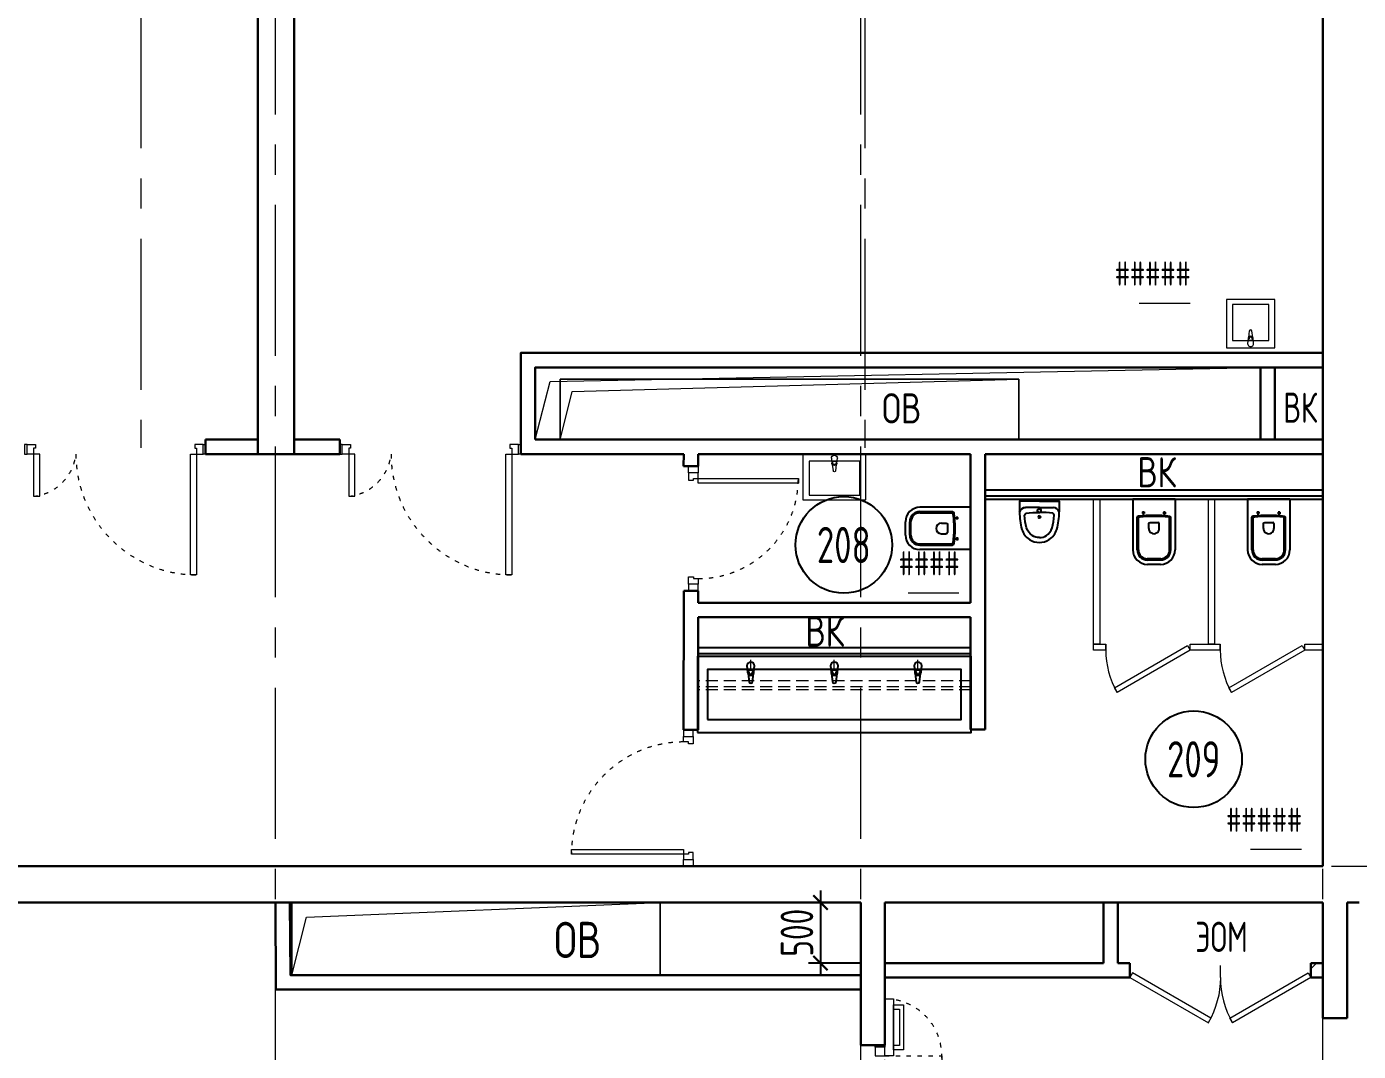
# Model space of a CAD drawing. Header units: millimetres. Extents: x -13407 to 95998, y -2719 to 109387.
# Drawn here: x 40623 to 51658, y 18319 to 26807 of the extents above; entities that cross this region are included whole.
import ezdxf
from ezdxf import colors
from ezdxf.entities.mleader import LeaderData, LeaderLine
from ezdxf.enums import TextEntityAlignment as Align
from ezdxf.math import Vec2, Vec3

# ---------------------------------------------------------------- set-up
doc = ezdxf.new("R2010")
doc.units = ezdxf.units.MM
for name, pattern in [('ACAD_ISO03W100', [30, 12, -18]), ('ADSK_Штриховая_ш2 п1', [3, 2, -1]), ('CENTER', [2, 1.25, -0.25, 0.25, -0.25])]:
    doc.linetypes.add(name, pattern=pattern)
for name, color, linetype, lineweight in [('_TEXT', 189, 'Continuous', 30), ('АР_Двери', 5, 'Continuous', 18), ('АР_Маркер экспликации', 239, 'Continuous', 13), ('АР_Номер помещения', 1, 'Continuous', 25), ('АР_Оси', 193, 'Continuous', 9), ('АР_Отметки', 250, 'Continuous', 15), ('АР_Перегородки газоблок', 165, 'Continuous', 30), ('АР_Перегородки сантехнические', 216, 'Continuous', 9), ('АР_Перегородки_кирпич_Штрих', 244, 'Continuous', 5), ('АР_Помещения_площадь', 19, 'Continuous', 9), ('АР_Сущ Несущая стена', 202, 'Continuous', 30), ('АР_тонкая линия', 250, 'Continuous', 0), ('АР_Шкафы ЭОМ', 1, 'Continuous', 0), ('Размер шахт', 95, 'Continuous', 9), ('Сан.техника', 153, 'Continuous', 9), ('Эвакуация', 7, 'Continuous', 9)]:
    doc.layers.add(name, color=color, linetype=linetype, lineweight=lineweight)
doc.layers.add('АР_Отверстия', color=251, linetype='Continuous')
doc.layers.add('ТХ_сантехника', color=253, linetype='Continuous')
doc.styles.add('ICOCPEUR', font='isocpeur.ttf')
doc.styles.add('ISOCPEUR', font='isocpeur.ttf', dxfattribs={"width": 0.7})
doc.styles.get("Standard").update_dxf_attribs({"font": 'arial.ttf'})
doc.dimstyles.new('R_100', dxfattribs={"dimtxt": 270, "dimasz": 120, "dimexe": 100, "dimexo": 0, "dimgap": 60, "dimtad": 1, "dimdec": 0, "dimrnd": 5, "dimzin": 0, "dimdsep": 46, "dimtxsty": 'ISOCPEUR', "dimblk": 'ARCHTICK', "dimcen": 0, "dimdle": 100, "dimclrd": 256, "dimclre": 256, "dimclrt": 256, "dimadec": 0, "dimazin": 0, "dimtfac": 2, "dimtdec": 0, "dimtofl": 0, "dimtmove": 1, "dimatfit": 3, "dimfxl": 1, "dimtvp": 3, "dimtolj": 1, "dimtzin": 0, "dimarcsym": 0})

# ---------------------------------------------------------------- blocks, each defined once
blk = doc.blocks.new('*U14')
for p, q in [((-700, 0), (-700, 50)), ((0, 0), (0, 50))]:
    blk.add_line(p, q)
blk.add_lwpolyline([(0, 0), (-606, -350), (-628, -312), (-22, 38)], close=True)
blk.add_arc((0, 0), 700, 180, 210)
blk = doc.blocks.new('Полуторная_на лестницу')
for points in [[(75, 80), (75, 1080), (125, 1080), (125, 80)], [(1375, 430), (1375, 80), (1425, 80), (1425, 430)]]:
    blk.add_lwpolyline(points, close=True)
for points in [[(0, 0), (0, 80), (20, 80), (20, 0), (0, 0)], [(20, 80), (20, 0), (90, 0), (90, 30), (75, 30), (75, 80), (20, 80)], [(1480, 80), (1480, 0), (1410, 0), (1410, 30), (1425, 30), (1425, 80), (1480, 80)], [(1500, 0), (1500, 80), (1480, 80), (1480, 0), (1500, 0)]]:
    blk.add_lwpolyline(points)
at = {"linetype": 'ACAD_ISO03W100', "ltscale": 3}
for centre, radius, start, end in [((75, 80), 1000, 0, 90), ((1465, 40), 392, 95.9075, 174.0925)]:
    blk.add_arc(centre, radius, start, end, dxfattribs=at)
blk = doc.blocks.new('_DotSmall')
at = {"color": 0, "linetype": 'ByBlock', "const_width": 0.5}
blk.add_lwpolyline([(-0.0625, 0, 1), (0.0625, 0, 1)], format="xyb", close=True, dxfattribs=at)
blk = doc.blocks.new('*U41')
at = {"layer": 'АР_Номер помещения', "color": 7}
blk.add_circle((-14095, 4731), 400, dxfattribs=at)
at = {"layer": 'АР_Помещения_площадь', "color": 7}
blk.add_line((-10354, 1323), (-10777, 1323), dxfattribs=at)
at = {"color": 7, "style": 'ISOCPEUR', "width": 0.7, "flags": 1}
blk.add_attdef('КАТЕГОРИЯ', (-499, -2092), '', height=250, dxfattribs=at)
at = {"layer": 'АР_Номер помещения', "color": 7, "style": 'ISOCPEUR', "width": 0.7}
blk.add_attdef('НОМЕР_ПОМЕЩЕНИЯ', text='', height=300, dxfattribs=at).set_placement((-14095, 4731), align=Align.MIDDLE_CENTER)
at = {"layer": 'АР_Помещения_площадь', "color": 7, "style": 'ISOCPEUR', "width": 0.7}
blk.add_attdef('ПЛОЩАДЬ_ПОМЕЩЕНИЯ', text='', height=200, dxfattribs=at).set_placement((-10349, 1569), align=Align.MIDDLE_RIGHT)
at = {"layer": 'АР_Помещения_площадь', "color": 7, "lineweight": 30, "width": 0.7, "flags": 104}
blk.add_attdef('ИМЯ_ПОМЕЩЕНИЯ', text='', height=100, dxfattribs=at).set_placement((158, 1217), align=Align.MIDDLE_CENTER)
blk = doc.blocks.new('*U39')
at = {"layer": 'АР_Номер помещения', "color": 7}
blk.add_circle((-13727, -1042), 400, dxfattribs=at)
at = {"layer": 'АР_Помещения_площадь', "color": 7}
blk.add_line((-12773, -1441), (-13195, -1441), dxfattribs=at)
at = {"color": 7, "style": 'ISOCPEUR', "width": 0.7, "flags": 1}
blk.add_attdef('КАТЕГОРИЯ', (-499, -2092), '', height=250, dxfattribs=at)
at = {"layer": 'АР_Номер помещения', "color": 7, "style": 'ISOCPEUR', "width": 0.7}
blk.add_attdef('НОМЕР_ПОМЕЩЕНИЯ', text='', height=300, dxfattribs=at).set_placement((-13727, -1042), align=Align.MIDDLE_CENTER)
at = {"layer": 'АР_Помещения_площадь', "color": 7, "lineweight": 30, "width": 0.7, "flags": 104}
blk.add_attdef('ИМЯ_ПОМЕЩЕНИЯ', text='', height=100, dxfattribs=at).set_placement((158, 1217), align=Align.MIDDLE_CENTER)
at = {"layer": 'АР_Помещения_площадь', "color": 7, "style": 'ISOCPEUR', "width": 0.7}
blk.add_attdef('ПЛОЩАДЬ_ПОМЕЩЕНИЯ', text='', height=200, dxfattribs=at).set_placement((-12768, -1195), align=Align.MIDDLE_RIGHT)
blk = doc.blocks.new('*U40')
at = {"layer": 'АР_Номер помещения', "color": 7}
blk.add_circle((-12361, 3996), 400, dxfattribs=at)
at = {"layer": 'АР_Помещения_площадь', "color": 7}
blk.add_line((-11468, 3248), (-11890, 3248), dxfattribs=at)
at = {"color": 7, "style": 'ISOCPEUR', "width": 0.7, "flags": 1}
blk.add_attdef('КАТЕГОРИЯ', (-499, -2092), '', height=250, dxfattribs=at)
at = {"layer": 'АР_Номер помещения', "color": 7, "style": 'ISOCPEUR', "width": 0.7}
blk.add_attdef('НОМЕР_ПОМЕЩЕНИЯ', text='', height=300, dxfattribs=at).set_placement((-12361, 3996), align=Align.MIDDLE_CENTER)
at = {"layer": 'АР_Помещения_площадь', "color": 7, "style": 'ISOCPEUR', "width": 0.7}
blk.add_attdef('ПЛОЩАДЬ_ПОМЕЩЕНИЯ', text='', height=200, dxfattribs=at).set_placement((-11463, 3494), align=Align.MIDDLE_RIGHT)
at = {"layer": 'АР_Помещения_площадь', "color": 7, "lineweight": 30, "width": 0.7, "flags": 104}
blk.add_attdef('ИМЯ_ПОМЕЩЕНИЯ', text='', height=100, dxfattribs=at).set_placement((158, 1217), align=Align.MIDDLE_CENTER)
blk = doc.blocks.new('*U5')
for p, q in [((-750, 0), (-750, 100)), ((0, 0), (0, 100))]:
    blk.add_line(p, q)
blk.add_lwpolyline([(0, 0), (-650, -375), (-671, -337), (-22, 38)], close=True)
blk.add_arc((0, 0), 750, 180, 210)
blk = doc.blocks.new('_ArchTick')
at = {"color": 0, "linetype": 'ByBlock', "const_width": 0.15}
blk.add_lwpolyline([(-0.5, -0.5), (0.5, 0.5)], dxfattribs=at)
blk = doc.blocks.new('*D355')
at = {"layer": 'Размер шахт', "lineweight": -2, "ltscale": 100, "transparency": 16777216}
for p, q in [((47201, 19652), (47201, 18951)), ((47535, 19552), (47101, 19552)), ((47535, 19051), (47101, 19051))]:
    blk.add_line(p, q, dxfattribs=at)
at = {"layer": 'Размер шахт', "lineweight": -2, "ltscale": 100, "transparency": 16777216, "xscale": 120, "yscale": 120, "zscale": 120}
for p, rotation in [((47201, 19552), 90), ((47201, 19051), 270)]:
    blk.add_blockref('_ArchTick', p, dxfattribs=dict(at, rotation=rotation))
at = {"layer": 'Размер шахт', "ltscale": 100, "transparency": 16777216, "insert": (47006, 19302), "char_height": 270, "attachment_point": 5, "rotation": 90, "style": 'ISOCPEUR'}
blk.add_mtext('\\A1;500', dxfattribs=at)
blk = doc.blocks.new('унитаз поликлиники')
for p, q in [((0, 175), (0, -175)), ((0, 175), (420, 175)), ((420, 139), (150, 139)), ((420, 129), (157, 129)), ((126, 87), (100, 87)), ((112, 73), (112, 100)), ((192, -34), (192, 34)), ((242, 44), (202, 44)), ((494, 57), (494, -57)), ((504, 55), (504, -55)), ((540, 55), (540, -55)), ((126, -87), (99, -86)), ((112, -73), (112, -100)), ((242, -44), (202, -44)), ((0, -175), (420, -175)), ((420, -139), (148, -139)), ((420, -129), (155, -129))]:
    blk.add_line(p, q)
for centre, radius, start, end in [((420, 55), 120, 0, 90), ((420, 55), 83.5, 359.8619, 90.3335), ((420, 55), 74, 0, 90), ((242, 0), 43.7, 270, 90), ((420, -55), 120, 270, 0), ((420, -55), 84, 270, 0), ((420, -55), 74, 270, 358.4018)]:
    blk.add_arc(centre, radius, start, end)
at = {"extrusion": (0, 0, -1)}
for centre, major_axis, ratio, start_param, end_param in [((1158, 0), (-731, -726), 0.993775, 0.659849, 0.910919), ((984, 0), (-23, -941), 0.89728, 1.422258, 1.677847), ((150, 127), (-5.6, -10.5), 0.821373, 1.269211, 2.570669), ((154, 120), (-5.61, -7.72), 0.798093, 1.232924, 2.686723), ((112, 87), (3.55, 3.55), 1, 5.504025, 11.78721), ((202, -33), (4.12, -9.49), 0.964797, 0.42926, 1.943413), ((148, -127), (5.4, -10.4), 0.836443, 0.56114, 1.877577), ((155, -117), (5.3, -10.4), 0.842984, 0.549902, 1.8819)]:
    blk.add_ellipse(centre, major_axis=major_axis, ratio=ratio, start_param=start_param, end_param=end_param, dxfattribs=at)
for centre, major_axis, ratio, start_param, end_param in [((202, 33), (4.12, 9.49), 0.964797, 0.42926, 1.943413), ((112, -87), (3.54, -3.55), 1, 5.504025, 11.78721)]:
    blk.add_ellipse(centre, major_axis=major_axis, ratio=ratio, start_param=start_param, end_param=end_param)
blk = doc.blocks.new('Из_буфера27431')
at = {"linetype": 'Continuous', "lineweight": 5}
for p, q in [((-139, 11), (-86, 18)), ((-139, 11), (-86, 18)), ((-76, 21), (-34, 25)), ((-76, 21), (-34, 25)), ((-59, 14), (-74, 14)), ((-59, 14), (-74, 14)), ((-59, -14), (-59, 14)), ((-59, -14), (-59, 14)), ((-86, -18), (-139, -11)), ((-86, -18), (-139, -11)), ((-34, -25), (-76, -21)), ((-34, -25), (-76, -21)), ((-74, -14), (-59, -14)), ((-74, -14), (-59, -14))]:
    blk.add_line(p, q, dxfattribs=at)
for points in [[(0, -260), (-380, -260), (-380, 260), (0, 260)], [(-59, -210), (-339, -210), (-339, 210), (-59, 210)], [(-59, -210), (-339, -210), (-339, 210), (-59, 210)]]:
    blk.add_lwpolyline(points, close=True, dxfattribs=at)
for centre, radius, start, end in [((-137, 0), 11.2, 97.1389, 262.8611), ((-137, 0), 11.2, 97.1389, 262.8611), ((-74, 0), 21.1, 122.771, 237.229), ((-74, 0), 21.1, 122.771, 237.229), ((-74, 0), 13.6, 90, 270), ((-74, 0), 13.6, 90, 270), ((-74, 0), 21.1, 95.1696, 122.771), ((-74, 0), 21.1, 95.1696, 122.771), ((-34, 0), 25, 270, 90), ((-34, 0), 25, 270, 90), ((-74, 0), 21.1, 237.229, 264.8304), ((-74, 0), 21.1, 237.229, 264.8304)]:
    blk.add_arc(centre, radius, start, end, dxfattribs=at)
blk = doc.blocks.new('Писуар')
for points in [[(0, 53), (116, 53, 0.328868), (164, 90, 0.066999), (145, 234, 0.172209), (82, 318, 0.143285), (0, 342, 0.143285), (-82, 318, 0.172209), (-145, 234, 0.066999), (-164, 90)], [(-58, 286, 0.137396), (-106, 222)], [(58, 286, -0.137396), (106, 222)], [(-164, 90, 0.328868), (-116, 53, 8)], [(0, 93, 0.419996), (-16, 77, 0.151492), (-11, 66), (0, 66)], [(0, 93, -0.419996), (16, 77, -0.151492), (11, 66), (0, 66)]]:
    blk.add_lwpolyline(points, format="xyb")
for points in [[(0, 0), (-164, 0), (-164, 90)], [(0, 53), (-116, 53)], [(0, 0), (164, 0), (164, 90)]]:
    blk.add_lwpolyline(points)
blk.add_lwpolyline([(-21, 0), (21, 0), (21, -16), (-21, -16)], close=True)
for centre, radius, start, end in [((282, 110), 404, 163.8712, 178.9693), ((0, 187), 115, 90, 120.5102), ((3, 912), 819, 262.0158, 269.8149)]:
    blk.add_arc(centre, radius, start, end)
at = {"extrusion": (0, 0, -1)}
for centre, radius, start, end in [((0, 187), 115, 90, 120.5102), ((282, 110), 404, 163.8712, 178.9693), ((3, 912), 819, 262.0158, 269.8149)]:
    blk.add_arc(centre, radius, start, end, dxfattribs=at)
for points, start_tangent, end_tangent in [([(-122, 117), (-111, 101)], (0.014037, -0.999901), (0.974129, -0.225992)), ([(122, 117), (111, 101)], (-0.014037, -0.999901), (-0.974129, -0.225992))]:
    blk.add_spline(points, degree=3, dxfattribs=dict(start_tangent=start_tangent, end_tangent=end_tangent))
for points in [[(-11, 132), (-11, 138), (-5, 138), (0, 138)], [(0, 122), (-5, 122), (-11, 127), (-11, 132)], [(11, 132), (11, 138), (5, 138), (0, 138)], [(0, 122), (5, 122), (11, 127), (11, 132)], [(164, 90), (159, 69), (138, 53), (116, 53)]]:
    blk.add_open_spline(points, degree=3)
blk = doc.blocks.new('*U190')
for points in [[(-55, -80), (-55, 0), (-115, 0), (-115, -40), (-100, -40), (-100, -80), (-55, -80)], [(0, 0), (0, -80), (-55, -80), (-55, 0), (0, 0)], [(-1130, 0), (-1130, -80), (-1075, -80), (-1075, 0), (-1130, 0)], [(-1075, -80), (-1075, 0), (-1015, 0), (-1015, -40), (-1030, -40), (-1030, -80), (-1075, -80)]]:
    blk.add_lwpolyline(points)
blk.add_lwpolyline([(-100, -80), (-100, -1010), (-140, -1010), (-140, -80)], close=True)
at = {"linetype": 'ACAD_ISO03W100', "ltscale": 3}
blk.add_arc((-100, -80), 930, 180, 270, dxfattribs=at)
blk = doc.blocks.new('*U193')
blk.add_lwpolyline([(100, 80), (100, 910), (140, 910), (140, 80)], close=True)
for points in [[(0, 0), (0, 80), (55, 80), (55, 0), (0, 0)], [(55, 80), (55, 0), (115, 0), (115, 40), (100, 40), (100, 80), (55, 80)], [(975, 80), (975, 0), (915, 0), (915, 40), (930, 40), (930, 80), (975, 80)], [(1030, 0), (1030, 80), (975, 80), (975, 0), (1030, 0)]]:
    blk.add_lwpolyline(points)
at = {"linetype": 'ACAD_ISO03W100', "ltscale": 3}
blk.add_arc((100, 80), 830, 0, 90, dxfattribs=at)
blk = doc.blocks.new('Из_буфера31843')
for p, q in [((355.9, 103.6), (351.9, 61.7)), ((365.8, 166.1), (359.2, 113.1)), ((363.3, 86.6), (363.3, 101.5)), ((394.6, 113.1), (388, 166.1)), ((390.5, 101.5), (390.5, 86.6)), ((401.9, 61.7), (397.9, 103.6)), ((905.9, 103.6), (901.9, 61.7)), ((915.8, 166.1), (909.2, 113.1)), ((913.3, 86.6), (913.3, 101.5)), ((944.6, 113.1), (938, 166.1)), ((940.5, 101.5), (940.5, 86.6)), ((951.9, 61.7), (947.9, 103.6)), ((1455.8, 103.6), (1451.8, 61.7)), ((1465.7, 166.1), (1459.1, 113.1)), ((1463.2, 86.6), (1463.2, 101.5)), ((1494.5, 113.1), (1487.9, 166.1)), ((1490.4, 101.5), (1490.4, 86.6)), ((1501.8, 61.7), (1497.8, 103.6)), ((390.5, 86.6), (363.3, 86.6)), ((940.5, 86.6), (913.3, 86.6)), ((1490.4, 86.6), (1463.2, 86.6))]:
    blk.add_line(p, q)
at = {"lineweight": 13, "ltscale": 500}
for p, q in [((376.9, 85), (376.9, 22.5)), ((926.9, 85), (926.9, 22.5)), ((1476.9, 85), (1476.9, 22.5))]:
    blk.add_line(p, q, dxfattribs=at)
for points in [[(1826.9, 500), (26.9, 500), (26.9, 0), (1826.9, 0)], [(1761.9, 415), (91.9, 415), (91.9, 85), (1761.9, 85)]]:
    blk.add_lwpolyline(points, close=True)
for centre, major_axis, start_param, end_param in [((376.9, 164.7), (-7.91, 7.91), 4.051589, 6.943986), ((926.9, 164.7), (-7.91, 7.91), 4.051589, 6.943986), ((1476.8, 164.7), (-7.91, 7.91), 4.051589, 6.943986), ((376.9, 101.7), (-14.9, -14.9), -1.35736, -0.875625), ((376.9, 101.7), (-14.9, 14.9), 4.498953, 6.496621), ((376.9, 101.5), (-9.62, 9.62), 3.926991, 7.068583), ((376.9, 101.7), (-14.9, 14.9), 4.017217, 4.498953), ((926.9, 101.7), (-14.9, -14.9), -1.35736, -0.875625), ((926.9, 101.7), (-14.9, 14.9), 4.498953, 6.496621), ((926.9, 101.5), (-9.62, 9.62), 3.926991, 7.068583), ((926.9, 101.7), (-14.9, 14.9), 4.017217, 4.498953), ((1476.8, 101.7), (-14.9, -14.9), -1.35736, -0.875625), ((1476.8, 101.7), (-14.9, 14.9), 4.498953, 6.496621), ((1476.8, 101.5), (-9.62, 9.62), 3.926991, 7.068583), ((1476.8, 101.7), (-14.9, 14.9), 4.017217, 4.498953), ((376.9, 61.7), (-17.7, -17.7), -0.785398, 2.356194), ((926.9, 61.7), (-17.7, -17.7), -0.785398, 2.356194), ((1476.8, 61.7), (-17.7, -17.7), -0.785398, 2.356194)]:
    blk.add_ellipse(centre, major_axis=major_axis, ratio=1, start_param=start_param, end_param=end_param)
blk = doc.blocks.new('дв.1700')
at = {"layer": 'АР_Двери'}
for points in [[(-87, 0), (-87, -80), (-70, -80), (-70, 0), (-87, 0)], [(-70, -80), (-70, 0), (0, 0), (0, -30), (0, -30), (0, -80), (-70, -80)], [(1596, -80), (1596, 0), (1526, 0), (1526, -30), (1526, -30), (1526, -80), (1596, -80)], [(1613, 0), (1613, -80), (1596, -80), (1596, 0), (1613, 0)]]:
    blk.add_lwpolyline(points, dxfattribs=at)
for points in [[(0, -80), (-692, -876), (-639, -922), (53, -126)], [(1997, -150), (1526, -150), (1526, -80), (1997, -80)], [(20, -164), (-606, -884), (-542, -940), (84, -219)], [(-3, -190), (-583, -858), (-546, -890), (35, -223)], [(1947, -235), (1576, -235), (1576, -150), (1947, -150)], [(1912, -200), (1611, -200), (1611, -150), (1912, -150)]]:
    blk.add_lwpolyline(points, close=True, dxfattribs=at)
at = {"layer": 'АР_Двери', "linetype": 'ACAD_ISO03W100', "ltscale": 3}
for points in [[(0, -80), (0, -1135), (70, -1135), (70, -80)], [(1456, -551), (1456, -80), (1526, -80), (1526, -551)]]:
    blk.add_lwpolyline(points, close=True, dxfattribs=at)
for points in [[(70, -1050), (70, -1085), (155, -1085), (155, -130), (70, -130), (70, -165)], [(70, -1050), (120, -1050), (120, -165), (70, -165)], [(1456, -466), (1456, -501), (1371, -501), (1371, -130), (1456, -130), (1456, -165)], [(1456, -466), (1406, -466), (1406, -165), (1456, -165)]]:
    blk.add_lwpolyline(points, dxfattribs=at)
for centre, radius, start, end in [((0, -80), 1055, 229, 0), ((1526, -80), 471, 180, 351.4758)]:
    blk.add_arc(centre, radius, start, end, dxfattribs=at)
blk = doc.blocks.new('У007')
at = {"layer": 'Сан.техника', "color": 5, "linetype": 'Continuous', "lineweight": 5}
for p, q in [((-172833, 79060), (-172839, 79007)), ((-172833, 79060), (-172839, 79007)), ((-172804, 79007), (-172810, 79060)), ((-172804, 79007), (-172810, 79060)), ((-172842, 78997), (-172846, 78955)), ((-172842, 78997), (-172846, 78955)), ((-172835, 78980), (-172835, 78995)), ((-172835, 78980), (-172835, 78995)), ((-172808, 78980), (-172835, 78980)), ((-172808, 78980), (-172835, 78980)), ((-172808, 78995), (-172808, 78980)), ((-172808, 78995), (-172808, 78980)), ((-172796, 78955), (-172800, 78997)), ((-172796, 78955), (-172800, 78997))]:
    blk.add_line(p, q, dxfattribs=at)
for points in [[(-172621, 78921), (-172621, 79321), (-173021, 79321), (-173021, 78921)], [(-172671, 78980), (-172671, 79280), (-172971, 79280), (-172971, 78980)], [(-172671, 78980), (-172671, 79280), (-172971, 79280), (-172971, 78980)]]:
    blk.add_lwpolyline(points, close=True, dxfattribs=at)
for centre, radius, start, end in [((-172821, 78995), 21.1, 32.7707, 147.2287), ((-172821, 78995), 21.1, 32.7707, 147.2287), ((-172821, 79058), 11.2, 7.1386, 172.8608), ((-172821, 79058), 11.2, 7.1386, 172.8608), ((-172821, 78955), 25, 179.9997, 359.9997), ((-172821, 78955), 25, 179.9997, 359.9997), ((-172821, 78995), 21.1, 147.2287, 174.8301), ((-172821, 78995), 21.1, 147.2287, 174.8301), ((-172821, 78995), 13.6, 359.9997, 179.9997), ((-172821, 78995), 13.6, 359.9997, 179.9997), ((-172821, 78995), 21.1, 5.1693, 32.7707), ((-172821, 78995), 21.1, 5.1693, 32.7707)]:
    blk.add_arc(centre, radius, start, end, dxfattribs=at)
blk = doc.blocks.new('A$C3079c8b3')
at = {"layer": 'АР_Перегородки газоблок', "color": 0, "lineweight": 25, "ltscale": 100}
for points in [[(34200, -299), (31400, -299)], [(34200, -349), (31400, -349)], [(31400, -374), (34200, -374)]]:
    blk.add_lwpolyline(points, dxfattribs=at)
blk = doc.blocks.new('A$Cf7807619')
at = {"layer": 'АР_Перегородки газоблок', "color": 0, "lineweight": 25, "ltscale": 100}
for points in [[(0, -250), (2257, -250)], [(0, -300), (2257, -300)], [(2257, -325), (0, -325)]]:
    blk.add_lwpolyline(points, dxfattribs=at)

msp = doc.modelspace()

# ---------------------------------------------------------------- hatches: boundary and pattern name
at = {"layer": 'АР_Перегородки_кирпич_Штрих', "ltscale": 100}
h = msp.add_hatch(dxfattribs=at)
h.set_pattern_fill('ANSI32', color=256, scale=500)
h.set_pattern_definition([(45, (-932377.64, 92132.5), (-132.58252, 132.58252), []), (45, (-932289.25, 92132.5), (-132.58252, 132.58252), [])])
h.paths.add_polyline_path([(51265, 19051), (51365, 19051), (51365, 18931), (51265, 18931)])

# ---------------------------------------------------------------- linework, layer by layer
at = {"layer": 'АР_Оси', "linetype": 'CENTER', "ltscale": 1000}
for p, q in [((41569.9, 79049.7), (41569.9, 23317.3)), ((47569.9, 79049.7), (47569.9, 23317.3)), ((42685, -1919.1), (42685, 32388.4)), ((47535, -1919.1), (47535, 32388.4)), ((51365, -1919.1), (51365, 32388.4)), ((-12563.8, 19852.2), (71033.4, 19852.2))]:
    msp.add_line(p, q, dxfattribs=at)
at = {"layer": 'АР_Перегородки газоблок', "ltscale": 100}
for p, q in [((50846.5, 23386.8), (50846.5, 23985)), ((50966.5, 23386.8), (50966.5, 23985)), ((46067.7, 22135.2), (46187.7, 22135.2))]:
    msp.add_line(p, q, dxfattribs=at)
for points in [[(51365, 24105), (44717.9, 24105), (44717.9, 23386.8)], [(44837.9, 23386.8), (44837.9, 23985), (51365, 23985)], [(42106.3, 23266.8), (42106.3, 23386.8)], [(42540, 23386.8), (42106.3, 23386.8)], [(43217.9, 23386.8), (42840, 23386.8)], [(43217.9, 23386.8), (43217.9, 23266.8)], [(44717.9, 23266.8), (44717.9, 23386.8)], [(44717.9, 23386.8), (44717.9, 23386.8)], [(51365, 23386.8), (44837.9, 23386.8)], [(42540, 23266.8), (42106.3, 23266.8)], [(43217.9, 23266.8), (42840, 23266.8)], [(46067.6, 23266.8), (44717.9, 23266.8)], [(46067.6, 23266.8), (46067.3, 23165.8)], [(46187.3, 23165.5), (46187.6, 23266.8)], [(48444.7, 23266.9), (46187.6, 23266.9)], [(48444.7, 23266.9), (48444.7, 22035.2)], [(48564.7, 20985), (48564.7, 23266.8)], [(51365, 23266.8), (48564.7, 23266.8)], [(46067.3, 23165.8), (46187.3, 23165.5)], [(46067.7, 22135.2), (46067.3, 20982.2)], [(46187.6, 22035.2), (46187.7, 22135.2)], [(48444.7, 22035.2), (46187.6, 22035.2)], [(46187.3, 20982.2), (46187.6, 21915.2)], [(48444.7, 21915.2), (46187.7, 21915.2)], [(48444.7, 21915.2), (48444.7, 20985)], [(46067.3, 20982.2), (46187.3, 20982.2)], [(48444.7, 20985), (48564.7, 20985)], [(42685, 19552.2), (42688.4, 18831), (47535, 18831)], [(42805, 19552.2), (42808.4, 18951), (47535, 18951)], [(49545, 19552.2), (49545, 19051)], [(49665, 19552.2), (49665, 19051)], [(49545, 19051), (47735, 19051)], [(49765, 19051), (49665, 19051)], [(49765, 19051), (49765, 18931)], [(51365, 19051), (51265, 19051)], [(51265, 19051), (51265, 18931)], [(47735, 18931), (49765, 18931)], [(51265, 18931), (51365, 18931)]]:
    msp.add_lwpolyline(points, dxfattribs=at)
at = {"layer": 'АР_Перегородки сантехнические', "lineweight": 0}
for points in [[(49464.7, 22893), (49514.7, 22893), (49514.7, 21693), (49464.7, 21693)], [(50415, 22893), (50465, 22893), (50465, 21693), (50415, 21693)], [(49464.7, 21643), (49464.7, 21693), (49564.7, 21693), (49564.7, 21643)], [(50264.7, 21643), (50264.7, 21693), (50513.2, 21693), (50513.2, 21643)], [(51213.2, 21643), (51213.2, 21693), (51365, 21693), (51365, 21643)]]:
    msp.add_lwpolyline(points, close=True, dxfattribs=at)
at = {"layer": 'АР_Сущ Несущая стена', "ltscale": 100}
for p, q in [((42540, 31037.2), (42540, 23266.8)), ((42840, 31037.2), (42840, 23266.8)), ((51365, 31037.2), (51365, 19852.2)), ((42540, 23266.8), (42840, 23266.8)), ((40410, 19852.2), (51365, 19852.2)), ((40410, 19552.2), (47535, 19552.2)), ((47535, 19552.2), (47535, 18369.7)), ((47735, 19552.2), (51365, 19552.2)), ((47735, 19552.2), (47735, 18369.7)), ((51365, 19552.2), (51365, 18594.7)), ((51565, 19552.2), (51665, 19552.2)), ((51565, 19552.2), (51565, 18594.7)), ((51365, 18594.7), (51565, 18594.7)), ((47735, 18369.7), (47535, 18369.7)), ((47735, 18369.7), (47535, 18369.7))]:
    msp.add_line(p, q, dxfattribs=at)
at = {"layer": 'АР_тонкая линия', "color": 18, "ltscale": 100, "true_color": 0x000000}
msp.add_lwpolyline([(44837.9, 23386.8), (44961.4, 23867.3), (50846.5, 23985)], dxfattribs=at)
at = {"layer": 'АР_тонкая линия', "linetype": 'ADSK_Штриховая_ш2 п1', "ltscale": 50}
for points in [[(48450.5, 21389.5), (46187.7, 21389.6)], [(48450.5, 21339.5), (46187.7, 21339.6)], [(48450.5, 21314.5), (46187.7, 21314.6)]]:
    msp.add_lwpolyline(points, dxfattribs=at)
at = {"layer": 'Эвакуация', "lineweight": 18}
for p, q in [((48844.7, 23886.1), (45044.7, 23886.1)), ((45044.7, 23886.1), (45044.7, 23386.1)), ((48844.7, 23886.1), (45044.7, 23886.1)), ((45044.7, 23886.1), (45044.7, 23386.1)), ((45144.7, 23786.1), (48844.7, 23886.1)), ((48844.7, 23386.1), (48844.7, 23886.1)), ((45044.7, 23386.1), (45144.7, 23786.1)), ((45044.7, 23386.1), (48844.7, 23386.1)), ((45871.8, 19551.4), (42821.8, 19551.4)), ((42821.8, 19551.4), (42821.8, 18951.4)), ((45871.8, 19551.4), (42821.8, 19551.4)), ((42821.8, 19551.4), (42821.8, 18951.4)), ((42941.8, 19431.4), (45871.8, 19551.4)), ((45871.8, 18951.4), (45871.8, 19551.4)), ((42821.8, 18951.4), (42941.8, 19431.4)), ((42821.8, 18951.4), (45871.8, 18951.4))]:
    msp.add_line(p, q, dxfattribs=at)
at = {"layer": 'Эвакуация'}
for p, q in [((45044.7, 23386.1), (45044.7, 23886.1)), ((45044.7, 23886.1), (48844.7, 23886.1)), ((48844.7, 23886.1), (48844.7, 23386.1)), ((48844.7, 23386.1), (45044.7, 23386.1)), ((42821.8, 18951.4), (42821.8, 19551.4)), ((42821.8, 19551.4), (45871.8, 19551.4)), ((45871.8, 19551.4), (45871.8, 18951.4)), ((45871.8, 18951.4), (42821.8, 18951.4))]:
    msp.add_line(p, q, dxfattribs=at)

# ---------------------------------------------------------------- block references
at = {"layer": '_TEXT', "ltscale": 500}
for name, p in [('A$C3079c8b3', (17165, 23266.8)), ('A$Cf7807619', (46187.7, 21915.2))]:
    msp.add_blockref(name, p, dxfattribs=at)
at = {"layer": 'АР_Двери'}
for name, p, rotation in [('Полуторная_на лестницу', (42106.3, 23346.8), 180), ('Полуторная_на лестницу', (44717.9, 23346.8), 180), ('*U193', (46107.7, 23165.2), 270), ('*U190', (46147.3, 19852.2), 270), ('дв.1700', (47655, 16756.7), 90.00000000000001)]:
    msp.add_blockref(name, p, dxfattribs=dict(at, rotation=rotation))
at = {"layer": 'АР_Двери', "lineweight": 30}
for p in [(50264.7, 21643), (51213.2, 21643)]:
    msp.add_blockref('*U14', p, dxfattribs=at)
at = {"layer": 'АР_Двери', "xscale": -1}
msp.add_blockref('*U5', (49765, 18931), dxfattribs=at)
at = {"layer": 'АР_Двери'}
msp.add_blockref('*U5', (51265, 18931), dxfattribs=at)
at = {"layer": 'АР_Маркер экспликации', "color": 7}
ref = msp.add_blockref('*U41', (60618.1, 23192.4), dxfattribs=at)
ref.add_attrib('НОМЕР_ПОМЕЩЕНИЯ', '207', dxfattribs={"layer": 'АР_Номер помещения', "color": 7, "height": 300, "style": 'ISOCPEUR', "width": 0.7}).set_placement((46522.6, 27923.5), align=Align.MIDDLE_CENTER)
ref.add_attrib('ПЛОЩАДЬ_ПОМЕЩЕНИЯ', '#####', dxfattribs={"layer": 'АР_Помещения_площадь', "color": 7, "height": 200, "style": 'ISOCPEUR', "width": 0.7}).set_placement((50268.7, 24761.7), align=Align.MIDDLE_RIGHT)
ref = msp.add_blockref('*U39', (61121.3, 23556.1), dxfattribs=at)
ref.add_attrib('НОМЕР_ПОМЕЩЕНИЯ', '208', dxfattribs={"layer": 'АР_Номер помещения', "color": 7, "height": 300, "style": 'ISOCPEUR', "width": 0.7}).set_placement((47394.2, 22513.8), align=Align.MIDDLE_CENTER)
ref.add_attrib('ПЛОЩАДЬ_ПОМЕЩЕНИЯ', '####', dxfattribs={"layer": 'АР_Помещения_площадь', "color": 7, "height": 200, "style": 'ISOCPEUR', "width": 0.7}).set_placement((48353.1, 22361.5), align=Align.MIDDLE_RIGHT)
ref = msp.add_blockref('*U40', (62654.3, 16742.8), dxfattribs=at)
ref.add_attrib('НОМЕР_ПОМЕЩЕНИЯ', '209', dxfattribs={"layer": 'АР_Номер помещения', "color": 7, "height": 300, "style": 'ISOCPEUR', "width": 0.7}).set_placement((50293.7, 20738.5), align=Align.MIDDLE_CENTER)
ref.add_attrib('ПЛОЩАДЬ_ПОМЕЩЕНИЯ', '#####', dxfattribs={"layer": 'АР_Помещения_площадь', "color": 7, "height": 200, "style": 'ISOCPEUR', "width": 0.7}).set_placement((51191.6, 20237), align=Align.MIDDLE_RIGHT)
at = {"layer": 'ТХ_сантехника'}
msp.add_blockref('У007', (223586.5, -54773.2), dxfattribs=at)
at = {"layer": 'ТХ_сантехника', "ltscale": 100, "xscale": -1, "rotation": 270}
msp.add_blockref('Из_буфера27431', (47316.1, 23266.8), dxfattribs=at)
at = {"layer": 'ТХ_сантехника', "ltscale": 100, "rotation": 180.0024708517842}
msp.add_blockref('Писуар', (49014.7, 22877.1), dxfattribs=at)
at = {"layer": 'ТХ_сантехника'}
for p, rotation in [((49964.8, 22893), 270), ((50915.2, 22893), 270), ((48444.7, 22651), 180)]:
    msp.add_blockref('унитаз поликлиники', p, dxfattribs=dict(at, rotation=rotation))
at = {"layer": 'ТХ_сантехника', "xscale": 1.260064632255755, "yscale": 1.260064632255755, "zscale": 1.260064632255755, "rotation": 180}
msp.add_blockref('Из_буфера31843', (48483.8, 21589.9), dxfattribs=at)

# ---------------------------------------------------------------- texts
at = {"layer": 'АР_Отверстия', "ltscale": 100, "attachment_point": 5, "line_spacing_factor": 0.7, "style": 'ICOCPEUR'}
for s, insert, char_height in [('\\A1;{\\W0.8;ОВ}', (47873.2, 23645.5), 250), ('\\A1;{\\W0.7;ВК}', (51175.9, 23651.3), 250), ('\\A1;{\\W0.8;ВК}', (49986.7, 23116.4), 250), ('\\A1;{\\W0.8;ВК}', (47236.8, 21796.8), 250), ('\\A1;{\\W0.8;ОВ}', (45188.4, 19242.1), 300)]:
    msp.add_mtext(s, dxfattribs=dict(at, insert=insert, char_height=char_height))
at = {"layer": 'АР_Шкафы ЭОМ', "ltscale": 100, "insert": (50524.6, 19267.5), "char_height": 250, "attachment_point": 5, "style": 'ICOCPEUR'}
msp.add_mtext('\\A1;{\\W0.7;ЭОМ}', dxfattribs=at)

# ---------------------------------------------------------------- dimensions: what is measured, and where the dimension line sits
at = {"layer": 'Размер шахт', "ltscale": 100}
dim = msp.add_linear_dim(base=(47200.8, 19051), p1=(47535, 19552.2), p2=(47535, 19051), angle=90, dimstyle='R_100', override={"dimpost": '\\X', "dimfxl": 300, "dimarcsym": 1}, dxfattribs=at)
dim.commit()
dim.dimension.update_dxf_attribs({"geometry": '*D355', "text_midpoint": (47005.8, 19301.6)})

# ---------------------------------------------------------------- leaders
at = {"layer": 'АР_Отметки'}
ml = msp.add_multileader_mtext('Standard', dxfattribs=at)
ml.set_content('+2,100', color=256, style='ISOCPEUR')
ml.set_leader_properties(color=256, linetype='Continuous', lineweight=-1)
ml.set_arrow_properties(name='DOTSMALL')
ml.build(insert=Vec2(0, 0))
ml.multileader.update_dxf_attribs({"has_text_frame": 1, "text_left_attachment_type": 4, "text_right_attachment_type": 4, "dogleg_length": 100, "arrow_head_size": 180})
ctx = ml.context
ctx.base_point, ctx.char_height, ctx.arrow_head_size, ctx.landing_gap_size, ctx.plane_origin = Vec3(55581.7, 70947), 250, 180, 50, Vec3(49822.1, 65161.6)
ctx.left_attachment, ctx.right_attachment = 4, 4
notes = []
notes.append((ctx, [(0, (0, 0, 0), (0, 0), (1, 0), 1, [])]))
ctx.mtext.insert, ctx.mtext.width, ctx.mtext.line_spacing_style, ctx.mtext.flow_direction = Vec3(55631.7, 71280.3), 852.697, 2, 5
ml = msp.add_multileader_mtext('Standard', dxfattribs=at)
ml.set_content('Л.5', color=256, style='ISOCPEUR')
ml.set_leader_properties(color=256, linetype='Continuous', lineweight=-1)
ml.set_arrow_properties(name='DOTSMALL')
ml.build(insert=Vec2(0, 0))
ml.multileader.update_dxf_attribs({"has_text_frame": 1, "text_left_attachment_type": 4, "text_right_attachment_type": 4, "dogleg_length": 100, "arrow_head_size": 180})
ctx = ml.context
ctx.base_point, ctx.char_height, ctx.arrow_head_size, ctx.landing_gap_size, ctx.plane_origin = Vec3(54054.2, 70700.7), 250, 180, 50, Vec3(79808.7, 56971.3)
ctx.left_attachment, ctx.right_attachment = 4, 4
notes.append((ctx, [(0, (0, 0, 0), (0, 0), (1, 0), 1, [])]))
ctx.mtext.insert, ctx.mtext.width, ctx.mtext.line_spacing_style, ctx.mtext.flow_direction = Vec3(54104.2, 71034), 852.697, 2, 5
ml = msp.add_multileader_mtext('Standard', dxfattribs=at)
ml.set_content('+4,200', color=256, style='ISOCPEUR')
ml.set_leader_properties(color=256, linetype='Continuous', lineweight=-1)
ml.set_arrow_properties(name='DOTSMALL')
ml.build(insert=Vec2(0, 0))
ml.multileader.update_dxf_attribs({"has_text_frame": 1, "text_left_attachment_type": 4, "text_right_attachment_type": 4, "dogleg_length": 100, "arrow_head_size": 180})
ctx = ml.context
ctx.base_point, ctx.char_height, ctx.arrow_head_size, ctx.landing_gap_size, ctx.plane_origin = Vec3(55040.2, 64919.7), 250, 180, 50, Vec3(54958.8, 63652.1)
ctx.left_attachment, ctx.right_attachment = 4, 4
notes.append((ctx, [(0, (0, 0, 0), (0, 0), (1, 0), 1, [])]))
ctx.mtext.insert, ctx.mtext.width, ctx.mtext.line_spacing_style, ctx.mtext.flow_direction = Vec3(55090.2, 65253), 852.697, 2, 5
ml = msp.add_multileader_mtext('Standard', dxfattribs=at)
ml.set_content('+1,975', color=256, style='ISOCPEUR')
ml.set_leader_properties(color=256, linetype='Continuous', lineweight=-1)
ml.set_arrow_properties(name='DOTSMALL')
ml.build(insert=Vec2(0, 0))
ml.multileader.update_dxf_attribs({"has_text_frame": 1, "text_left_attachment_type": 4, "text_right_attachment_type": 4, "dogleg_length": 100, "arrow_head_size": 180})
ctx = ml.context
ctx.base_point, ctx.char_height, ctx.arrow_head_size, ctx.landing_gap_size, ctx.plane_origin = Vec3(53793.1, 26324.6), 250, 180, 50, Vec3(53132.5, 25663.8)
ctx.left_attachment, ctx.right_attachment = 4, 4
notes.append((ctx, [(0, (0, 0, 0), (0, 0), (1, 0), 1, [])]))
ctx.mtext.insert, ctx.mtext.width, ctx.mtext.line_spacing_style, ctx.mtext.flow_direction = Vec3(53843.1, 26657.9), 852.697, 2, 5
ml = msp.add_multileader_mtext('Standard', dxfattribs=at)
ml.set_content('Л.1', color=256, style='ISOCPEUR')
ml.set_leader_properties(color=256, linetype='Continuous', lineweight=-1)
ml.set_arrow_properties(name='DOTSMALL')
ml.build(insert=Vec2(0, 0))
ml.multileader.update_dxf_attribs({"has_text_frame": 1, "text_left_attachment_type": 4, "text_right_attachment_type": 4, "dogleg_length": 100, "arrow_head_size": 180})
ctx = ml.context
ctx.base_point, ctx.char_height, ctx.arrow_head_size, ctx.landing_gap_size, ctx.plane_origin = Vec3(51731.8, 26137.6, 0), 250, 180, 50, Vec3(77176.9, 13391.1, 0)
ctx.left_attachment, ctx.right_attachment = 4, 4
notes.append((ctx, [(0, (0, 0, 0), (0, 0), (1, 0), 1, [])]))
ctx.mtext.insert, ctx.mtext.width, ctx.mtext.line_spacing_style, ctx.mtext.flow_direction = Vec3(51781.8, 26470.9, 0), 852.697, 2, 5
ml = msp.add_multileader_mtext('Standard', dxfattribs=at)
ml.set_content('+3,950', color=256, style='ISOCPEUR')
ml.set_leader_properties(color=256, linetype='Continuous', lineweight=-1)
ml.set_arrow_properties(name='DOTSMALL')
ml.build(insert=Vec2(0, 0))
ml.multileader.update_dxf_attribs({"has_text_frame": 1, "text_left_attachment_type": 4, "text_right_attachment_type": 4, "dogleg_length": 100, "arrow_head_size": 180})
ctx = ml.context
ctx.base_point, ctx.char_height, ctx.arrow_head_size, ctx.landing_gap_size, ctx.plane_origin = Vec3(52211.2, 20900.5), 250, 180, 50, Vec3(52690.3, 17948.1)
ctx.left_attachment, ctx.right_attachment = 4, 4
notes.append((ctx, [(0, (0, 0, 0), (0, 0), (1, 0), 1, [])]))
ctx.mtext.insert, ctx.mtext.width, ctx.mtext.line_spacing_style, ctx.mtext.flow_direction = Vec3(52261.2, 21233.8), 852.697, 2, 5
ml = msp.add_multileader_mtext('Standard', dxfattribs=at)
ml.set_content('+3,950', color=256, style='ISOCPEUR')
ml.set_leader_properties(color=256, linetype='Continuous', lineweight=-1)
ml.set_arrow_properties(name='DOTSMALL')
ml.build(insert=Vec2(0, 0))
ml.multileader.update_dxf_attribs({"has_text_frame": 1, "text_left_attachment_type": 4, "text_right_attachment_type": 4, "dogleg_length": 100, "arrow_head_size": 180})
ctx = ml.context
ctx.base_point, ctx.char_height, ctx.arrow_head_size, ctx.landing_gap_size, ctx.plane_origin = Vec3(52211.2, 20900.5), 250, 180, 50, Vec3(52690.3, 17948.1)
ctx.left_attachment, ctx.right_attachment = 4, 4
notes.append((ctx, [(0, (0, 0, 0), (0, 0), (1, 0), 1, [])]))
ctx.mtext.insert, ctx.mtext.width, ctx.mtext.line_spacing_style, ctx.mtext.flow_direction = Vec3(52261.2, 21233.8), 852.697, 2, 5
for ctx, leaders in notes:
    for number, flags, end, landing, length, lines in leaders:
        leader = LeaderData()
        leader.index, (leader.has_last_leader_line, leader.has_dogleg_vector, leader.attachment_direction) = number, flags
        leader.last_leader_point, leader.dogleg_vector, leader.dogleg_length = Vec3(end), Vec3(landing), length
        for number, points, colour, breaks in lines:
            line = LeaderLine()
            line.index, line.vertices, line.color, line.breaks = number, Vec3.list(points), colors.encode_raw_color(colour), breaks
            leader.lines.append(line)
        ctx.leaders.append(leader)

doc.saveas('drawing.dxf')
